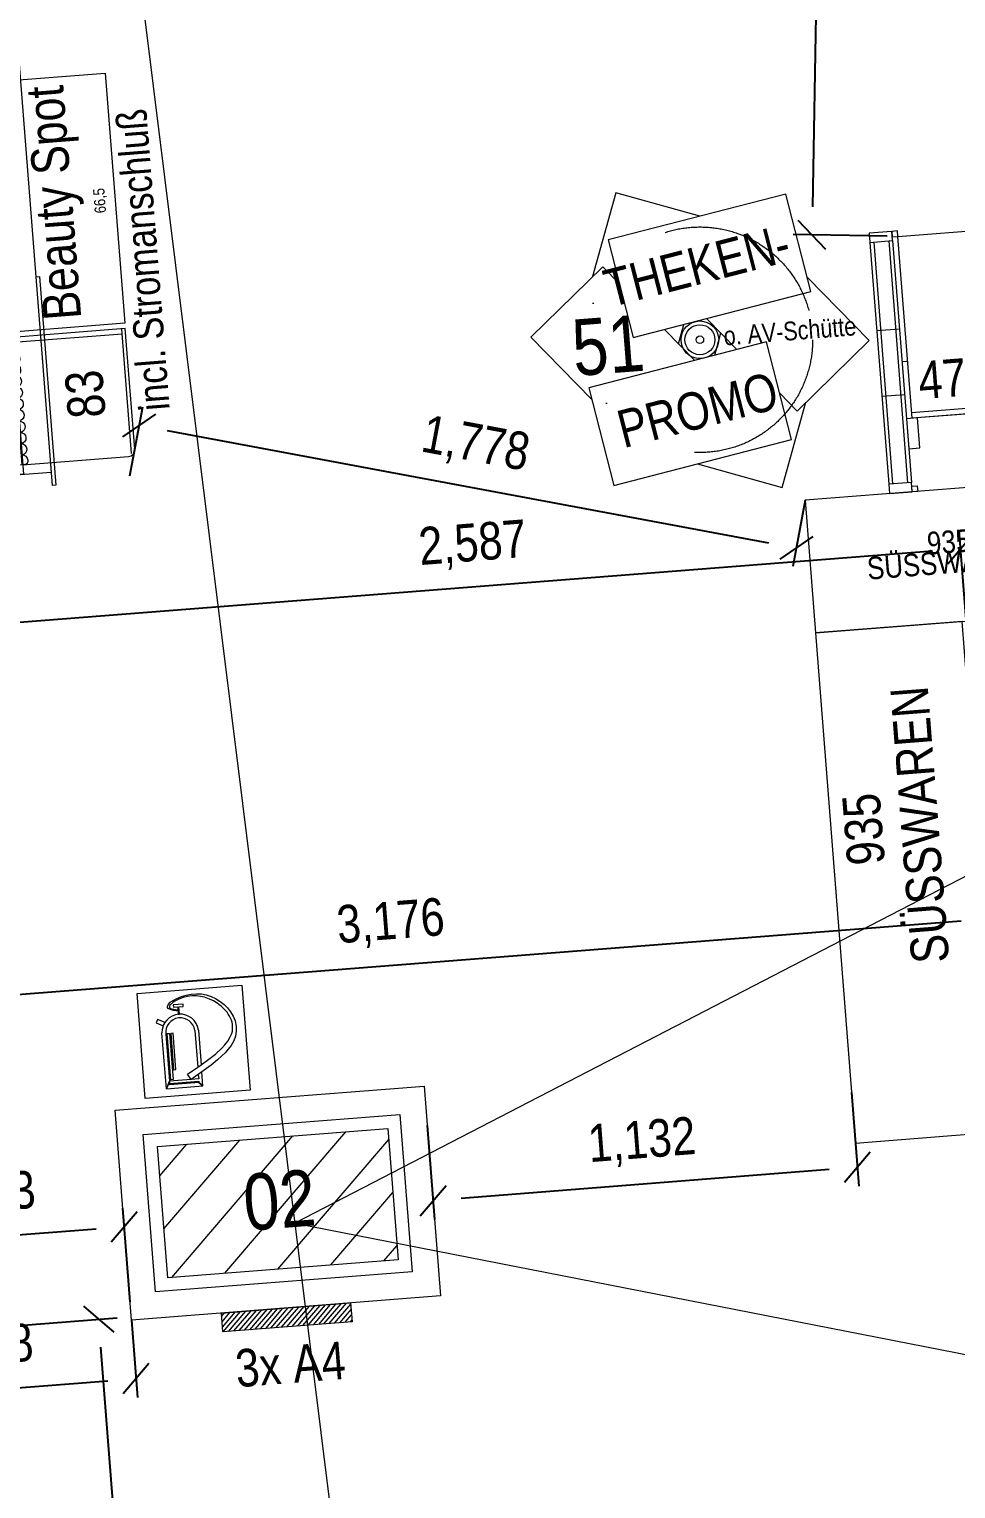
# Model space of a CAD drawing. Header units: millimetres. Extents: x 1954135 to 2038297, y 1349223 to 1397094.
# Drawn here: x 1999024 to 2001489, y 1379910 to 1383792 of the extents above; entities that cross this region are included whole.
import ezdxf
from ezdxf.enums import TextEntityAlignment as Align

# ---------------------------------------------------------------- set-up
doc = ezdxf.new("R2010")
doc.units = ezdxf.units.MM
doc.header["$MEASUREMENT"] = 0
doc.linetypes.add('DGN Style 6', pattern=[1320.442064, 485.967111, -277.695492, 0.694239, -277.695492, 0.694239, -277.695492])
doc.layers.get('Defpoints').update_dxf_attribs({"lineweight": 0})
for name, color, linetype, lineweight in [('01_Grundriss (Construction)', 7, 'Continuous', 0), ('10_Einrichtung', 7, 'Continuous', 0), ('10_Einrichtung (Construction)', 7, 'Continuous', 0), ('12_Deko', 7, 'Continuous', 0), ('12_Deko (Construction)', 7, 'Continuous', 0), ('13_Ladenbau', 94, 'Continuous', 0), ('16_Brandschutz Einbauten', 1, 'Continuous', 0), ('20_Sortimentierung', 7, 'Continuous', 0), ('21_Modulnummer', 7, 'Continuous', 0), ('TXT Schrift allgemein', 7, 'Continuous', 13)]:
    doc.layers.add(name, color=color, linetype=linetype, lineweight=lineweight)
doc.styles.add('Rossmann', font='ARIALN.TTF', dxfattribs={"height": 100})
doc.styles.add('Style-Arial Narrow', font='ARIALN.TTF')
doc.dimstyles.new('Rossmann', dxfattribs={"dimtxt": 100, "dimasz": 75, "dimexe": 50, "dimexo": 0.0625, "dimgap": 50, "dimtad": 1, "dimdec": 3, "dimlfac": 0.001, "dimzin": 3, "dimtxsty": 'Rossmann', "dimcen": 0, "dimadec": 3, "dimazin": 0, "dimtfac": 1, "dimtdec": 0, "dimtofl": 0, "dimtmove": 0, "dimatfit": 1, "dimfxl": 200, "dimfxlon": 1, "dimfrac": 2, "dimtolj": 1, "dimtzin": 3, "dimarcsym": 0})

# ---------------------------------------------------------------- blocks, each defined once
blk = doc.blocks.new('_Oblique-1')
at = {"color": 0, "linetype": 'ByBlock', "lineweight": -2}
blk.add_line((0.5, 0.5), (-0.5, -0.5), dxfattribs=at)
blk = doc.blocks.new('*D375')
at = {"layer": '10_Einrichtung', "color": 0, "linetype": 'ByBlock', "lineweight": -2, "transparency": 16777216}
for p, q in [((2001211.8, 1380963.9), (2001231.3, 1380714.7)), ((2000083, 1380875.6), (2000102.5, 1380626.3))]:
    blk.add_line(p, q, dxfattribs=at)
at = {"layer": '10_Einrichtung', "color": 0, "linetype": 'Continuous', "lineweight": -2, "transparency": 16777216}
blk.add_line((2001152.6, 1380758.7), (2000173.4, 1380682), dxfattribs=at)
at = {"layer": 'Defpoints', "color": 0, "linetype": 'Continuous', "lineweight": 0, "transparency": 16777216}
for p in [(2001206.1, 1381035.8), (2000080.4, 1380908.3), (2000098.6, 1380676.2)]:
    blk.add_point(p, dxfattribs=at)
at = {"layer": '10_Einrichtung', "color": 0, "linetype": 'Continuous', "lineweight": -2, "transparency": 16777216, "xscale": 75, "yscale": 75, "zscale": 75}
for p, rotation in [((2001227.4, 1380764.5), 4.475374000662934), ((2000098.6, 1380676.2), 184.4753740006629)]:
    blk.add_blockref('_Oblique-1', p, dxfattribs=dict(at, rotation=rotation))
at = {"layer": '10_Einrichtung', "color": 0, "linetype": 'Continuous', "lineweight": 0, "transparency": 16777216, "insert": (2000654.4, 1380830.1), "char_height": 100, "attachment_point": 5, "rotation": 4.4754, "style": 'Style-Arial Narrow'}
blk.add_mtext('\\A1;1,132', dxfattribs=at)
blk = doc.blocks.new('*U460')
at = {"layer": '16_Brandschutz Einbauten', "color": 1, "linetype": 'Continuous'}
for p, q in [((-48.4, 114.9), (-35.5, 120.6)), ((-35.5, 120.6), (-23, 124.6)), ((-19.1, 121.5), (-30.6, 118)), ((-23, 124.6), (-9.7, 127.5)), ((-7.1, 123.5), (-19.1, 121.5)), ((-9.7, 127.5), (3.6, 128.9)), ((5, 124.2), (-7.1, 123.5)), ((3.6, 128.9), (17.6, 128.9)), ((17.2, 123.3), (5, 124.2)), ((27.8, 121), (17.2, 123.3)), ((17.6, 128.9), (31.1, 127.2)), ((38.7, 117.6), (27.8, 121)), ((31.1, 127.2), (44.1, 123.8)), ((44.1, 123.8), (56.9, 118.5)), ((56.9, 118.5), (68.4, 111.8)), ((-63.4, 97.9), (-63, 101.1)), ((-61.7, 95.3), (-63.4, 97.9)), ((-63, 101.1), (-59.6, 106.9)), ((-57.9, 92.8), (-61.7, 95.3)), ((-59.6, 106.9), (-54.5, 111.4)), ((-57.5, 100.7), (-57.9, 99.4)), ((-57.9, 99.4), (-57.7, 98.2)), ((-47.5, 89), (-57.9, 92.8)), ((-57.7, 98.2), (-57.3, 97.2)), ((-55.8, 103.5), (-57.5, 100.7)), ((-57.3, 97.2), (-55.9, 95.8)), ((-55.9, 95.8), (-54.7, 94.9)), ((-51.7, 107.3), (-55.8, 103.5)), ((-54.7, 94.9), (-51.7, 93.5)), ((-54.5, 111.4), (-48.4, 114.9)), ((-47.2, 110.2), (-51.7, 107.3)), ((-51.7, 93.5), (-46.7, 91.8)), ((-35.3, 85.7), (-47.5, 89)), ((-42, 113.1), (-47.2, 110.2)), ((-20.5, 103.9), (-46.9, 103.9)), ((-46.9, 103.9), (-46.9, 97.3)), ((-46.9, 97.3), (-35.3, 97.3)), ((-46.7, 91.8), (-37, 89.4)), ((-30.6, 118), (-42, 113.1)), ((-37, 89.4), (-35.3, 89)), ((-35.3, 97.3), (-35.3, 89)), ((-35.3, 89), (-35.3, 85.7)), ((-35.3, 89), (-35.3, 85.7)), ((-35.3, 85.7), (-35.3, 77.5)), ((-32, 77.5), (-32, 97.3)), ((-32, 97.3), (-20.5, 97.3)), ((-20.5, 97.3), (-20.5, 103.9)), ((51.7, 111.7), (38.7, 117.6)), ((62.1, 105.9), (51.7, 111.7)), ((71.7, 99.3), (62.1, 105.9)), ((68.4, 111.8), (79.7, 103.2)), ((75.9, 95.5), (71.7, 99.3)), ((81.9, 90.2), (75.9, 95.5)), ((79.7, 103.2), (89.8, 93.9)), ((89.6, 81.8), (81.9, 90.2)), ((91.8, 79), (89.6, 81.8)), ((89.8, 93.9), (98.5, 84)), ((96.5, 72.6), (91.8, 79)), ((98.5, 84), (105.7, 73.2)), ((-92.3, 67.5), (-96.6, 58.6)), ((-96.6, 58.6), (-78.1, 49.7)), ((-72.8, 58.2), (-92.3, 67.5)), ((-78.1, 49.7), (-72.8, 58.1)), ((-72.8, 58.1), (-72.8, 58.2)), ((-35.3, 77.5), (-32, 77.5)), ((99.3, 67.6), (96.5, 72.6)), ((102.5, 61.5), (99.3, 67.6)), ((104.8, 56.1), (102.5, 61.5)), ((106.6, 50.4), (104.8, 56.1)), ((105.7, 73.2), (112, 60.5)), ((107.8, 44.5), (106.6, 50.4)), ((108.5, 38.7), (107.8, 44.5)), ((112, 60.5), (116, 47.5)), ((116, 47.5), (117.7, 33.6)), ((-73.3, 26.6), (-73.3, -100.8)), ((-69.7, -97.5), (-69.7, 27.7)), ((-69.7, 27.7), (-63.3, 27.7)), ((-63.3, 27.7), (-63.3, -97.5)), ((-53.6, 27.4), (-59.7, 27.4)), ((-59.7, 27.4), (-59.7, -71.1)), ((-53.6, -71.1), (-53.6, 27.4)), ((5.9, 30.7), (5.9, -69.1)), ((15.7, 30.7), (15.7, -63.4)), ((92.1, -5.3), (98.9, 3.9)), ((98.9, 3.9), (104.5, 14.6)), ((104.5, 14.6), (106.6, 20.4)), ((106.6, 20.4), (108, 27)), ((108, 27), (108.4, 33.1)), ((108.4, 33.1), (108.5, 38.7)), ((114.1, 6.3), (108.6, -6)), ((117.2, 19.7), (114.1, 6.3)), ((117.7, 33.6), (117.2, 19.7)), ((37.3, -50.2), (56, -37.6)), ((56, -37.6), (74.9, -22.8)), ((82.6, -36.1), (73.6, -43.4)), ((74.9, -22.8), (83.7, -14.6)), ((91.9, -27.4), (82.6, -36.1)), ((83.7, -14.6), (92.1, -5.3)), ((100.8, -17.4), (91.9, -27.4)), ((108.6, -6), (100.8, -17.4)), ((-59.7, -71.1), (-53.6, -71.1)), ((-23.4, -86.1), (6, -69.1)), ((6, -69.1), (15.7, -63.4)), ((15.7, -63.4), (37.3, -50.2)), ((42.3, -66.2), (15.7, -82.9)), ((60.8, -53.7), (42.3, -66.2)), ((73.6, -43.4), (60.8, -53.7)), ((-73.3, -100.8), (-83.2, -120.5)), ((-83.2, -120.5), (-73.3, -100.8)), ((-73.2, -107.4), (-73.3, -100.8)), ((-14.8, -100.8), (-73.3, -100.8)), ((-73.3, -100.8), (-73.2, -107.4)), ((-73.2, -107.4), (-73.3, -100.8)), ((-73.2, -110.6), (-73.2, -107.4)), ((-73.2, -107.4), (5.9, -107.4)), ((5.9, -110.6), (-73.2, -110.6)), ((-63.3, -97.5), (-69.7, -97.5)), ((-14.8, -100.7), (-23.4, -86.1)), ((5.9, -88.8), (-14.8, -100.7)), ((5.9, -100.8), (-14.8, -100.8)), ((15.7, -82.9), (5.9, -88.8)), ((15.7, -82.9), (5.9, -88.8)), ((5.9, -88.8), (5.9, -100.8)), ((5.9, -107.4), (5.9, -110.6)), ((15.7, -120.5), (5.9, -110.6)), ((5.9, -110.6), (15.7, -120.5)), ((5.9, -110.6), (15.7, -120.5)), ((15.7, -120.5), (15.7, -82.9)), ((-83.2, -120.5), (15.7, -120.5)), ((-83.2, -120.5), (-83.2, -120.5))]:
    blk.add_line(p, q, dxfattribs=at)
at = {"layer": '16_Brandschutz Einbauten', "color": 1, "linetype": 'Continuous', "flags": 128}
blk.add_lwpolyline([(-142.1, 142.1), (142.1, 142.1), (142.1, -142.1), (-142.1, -142.1)], close=True, dxfattribs=at)
blk.add_lwpolyline([(-83.2, -120.5), (-83.2, 30.7)], dxfattribs=at)
at = {"layer": '16_Brandschutz Einbauten', "color": 1, "linetype": 'Continuous'}
for centre, radius, start, end in [((-33.8, 28), 49.5, 3.1466, 176.8534), ((-33.6, 27.8), 39.7, 4.1848, 181.7432), ((-33.6, 27.8), 39.7, 179.3872, 181.7732)]:
    blk.add_arc(centre, radius, start, end, dxfattribs=at)
blk = doc.blocks.new('FLö')
at = {"layer": '16_Brandschutz Einbauten', "color": 1, "linetype": 'Continuous', "xscale": 0.9850171335536928, "yscale": 0.9850171335536928, "zscale": 0.9850171335536928}
blk.add_blockref('*U460', (0, 40), dxfattribs=at)
blk = doc.blocks.new('*U545')
at = {"layer": '10_Einrichtung', "color": 7, "linetype": 'Continuous', "lineweight": 0, "flags": 128}
for points in [[(25.2, 328.6), (-192.6, 407.8), (-271.5, 191)], [(-202, 166.3), (-242.8, 215), (-448.3, 42.6), (-299.4, -134.9)], [(200.4, -157.6), (242.8, -208.2), (448.3, -35.8), (297.8, 143.6)], [(-57.7, -5.7), (-39.3, 44.9)], [(21.5, 55.6), (95.7, -32.9)], [(-18, -52.9), (-92.2, 35.6)], [(56.1, 14.4), (35, -43.6)], [(-32.3, -327.7), (187.8, -407.8), (268.2, -186.9)]]:
    blk.add_lwpolyline(points, dxfattribs=at)
for points in [[(-176.3, 20.7), (304.5, 105.5), (257.9, 369.6), (-222.9, 284.9)], [(175.9, -18.7), (-304.9, -103.5), (-258.3, -367.6), (222.5, -282.8)]]:
    blk.add_lwpolyline(points, close=True, dxfattribs=at)
at = {"layer": '10_Einrichtung', "color": 7, "linetype": 'DGN Style 6', "lineweight": 0}
blk.add_circle((-0.2, 1), 300, dxfattribs=at)
at = {"layer": '10_Einrichtung', "color": 7, "linetype": 'Continuous', "lineweight": 13}
blk.add_circle((-0.2, 1), 50, dxfattribs=at)
blk = doc.blocks.new('Säulendisplayständer')
at = {"layer": '10_Einrichtung', "color": 7, "linetype": 'DGN Style 6', "lineweight": 0}
blk.add_blockref('*U545', (0, 0), dxfattribs=at)
at = {"layer": '10_Einrichtung (Construction)', "color": 7, "linetype": 'Continuous', "lineweight": 0, "style": 'Style-Arial Narrow'}
for s, p in [('THEKEN-', (-248.8, 203.5)), ('PROMO', (-242.6, -172.6))]:
    blk.add_text(s, height=100, rotation=10, dxfattribs=at).set_placement(p, align=Align.TOP_LEFT)
blk = doc.blocks.new('ThPro-4-A')
at = {"layer": '10_Einrichtung', "color": 11, "linetype": 'Continuous', "lineweight": 13}
blk.add_circle((0, 0), 40, dxfattribs=at)
at = {"layer": '10_Einrichtung', "color": 7, "linetype": 'Continuous', "lineweight": 0}
blk.add_circle((0, 0), 10, dxfattribs=at)
at = {"layer": '10_Einrichtung', "color": 7, "linetype": 'DGN Style 6', "lineweight": 0}
blk.add_blockref('Säulendisplayständer', (0.2, -1), dxfattribs=at)
at = {"layer": '10_Einrichtung', "linetype": 'Continuous', "lineweight": 0, "style": 'Style-Arial Narrow'}
blk.add_text('o. AV-Schütte', height=50, dxfattribs=at).set_placement((240.4, 4.6), align=Align.MIDDLE_CENTER)
at = {"layer": '21_Modulnummer', "linetype": 'Continuous', "lineweight": 0, "style": 'Style-Arial Narrow'}
blk.add_text('51', height=150, dxfattribs=at).set_placement((-244.6, 4.6), align=Align.MIDDLE_CENTER)
blk = doc.blocks.new('*U548')
at = {"layer": '10_Einrichtung', "color": 7, "lineweight": 0}
for p, q in [((-5, -484.4), (-5, 484.4)), ((5, -484.4), (5, 484.4)), ((45, -484.4), (45, 484.4)), ((55, -484.4), (55, 484.4)), ((55, 203.9), (-5, 203.9)), ((55, -203.9), (-5, -203.9))]:
    blk.add_line(p, q, dxfattribs=at)
at = {"layer": '10_Einrichtung', "color": 7, "lineweight": 0, "flags": 128}
for points in [[(-20, 515), (-5, 515), (-5, 500), (-20, 500)], [(55, 484.4), (55, 515), (-5, 515), (-5, 484.4)], [(-20, -515), (-5, -515), (-5, -500), (-20, -500)], [(55, -515), (55, -484.4), (-5, -484.4), (-5, -515)]]:
    blk.add_lwpolyline(points, close=True, dxfattribs=at)
at = {"layer": '10_Einrichtung (Construction)', "color": 7, "lineweight": 0}
blk.add_line((-5, 0), (-20, 0), dxfattribs=at)
blk = doc.blocks.new('K ohm_1')
at = {"layer": '10_Einrichtung', "color": 7, "lineweight": 0}
blk.add_blockref('*U548', (20, 0), dxfattribs=at)
blk = doc.blocks.new('*U550')
at = {"layer": '10_Einrichtung', "color": 42, "lineweight": 13, "ltscale": 0.01, "flags": 128}
blk.add_lwpolyline([(544.8, -88), (-544.8, -88), (-544.8, 88), (544.8, 88)], close=True, dxfattribs=at)
at = {"layer": '10_Einrichtung', "ltscale": 0.01, "flags": 128}
blk.add_lwpolyline([(-543.5, 11.8), (543.5, 11.8), (543.5, -14.4), (-543.5, -14.4)], close=True, dxfattribs=at)
blk = doc.blocks.new('*U549')
at = {"layer": '10_Einrichtung', "ltscale": 0.01, "flags": 128}
for points in [[(534.1, 101.4), (-501.4, 101.4), (-501.4, 121.5), (534.1, 121.5)], [(520.2, -201), (-147.1, -201), (-147.1, 100), (520.2, 100)], [(-5.6, 15.3), (-562, 15.3), (-562, 24.6), (-5.6, 24.6)]]:
    blk.add_lwpolyline(points, close=True, dxfattribs=at)
at = {"layer": '10_Einrichtung', "ltscale": 0.01}
for points, knots in [([(-161.3, -201), (-161.3, -201), (-483.2, -201), (-483.2, -201), (-493.3, -201), (-501.4, -192.9), (-501.4, -182.8), (-501.4, -182.8), (-501.4, 100), (-501.4, 100), (-501.4, 100), (-161.3, 100), (-161.3, 100), (-161.3, 100), (-161.3, -201), (-161.3, -201)], [0, 0, 0, 0, 1, 1, 1, 2, 2, 2, 3, 3, 3, 4, 4, 4, 5, 5, 5, 5]), ([(-475.1, 100), (-475.1, 91.7), (-481.8, 85), (-490.1, 85), (-494.6, 85), (-498.7, 86.9), (-501.4, 90.1), (-501.4, 90.1), (-501.4, 96.2), (-501.4, 100)], [0, 0, 0, 0, 1, 1, 1, 2, 2, 2, 3, 3, 3, 3]), ([(-445, 100), (-445, 91.7), (-451.7, 85), (-460, 85), (-468.4, 85), (-475.1, 91.7), (-475.1, 100)], [0, 0, 0, 0, 1, 1, 1, 2, 2, 2, 2]), ([(-414.9, 100), (-414.9, 91.7), (-421.6, 85), (-429.9, 85), (-438.3, 85), (-445, 91.7), (-445, 100)], [0, 0, 0, 0, 1, 1, 1, 2, 2, 2, 2]), ([(-384.8, 100), (-384.8, 91.7), (-391.5, 85), (-399.8, 85), (-408.1, 85), (-414.9, 91.7), (-414.9, 100)], [0, 0, 0, 0, 1, 1, 1, 2, 2, 2, 2]), ([(-354.1, 100), (-354.1, 91.7), (-360.9, 85), (-369.2, 85), (-377.5, 85), (-384.2, 91.7), (-384.2, 100)], [0, 0, 0, 0, 1, 1, 1, 2, 2, 2, 2]), ([(-324, 100), (-324, 91.7), (-330.8, 85), (-339.1, 85), (-347.4, 85), (-354.1, 91.7), (-354.1, 100)], [0, 0, 0, 0, 1, 1, 1, 2, 2, 2, 2]), ([(-293.9, 100), (-293.9, 91.7), (-300.7, 85), (-309, 85), (-317.3, 85), (-324, 91.7), (-324, 100)], [0, 0, 0, 0, 1, 1, 1, 2, 2, 2, 2]), ([(-263.8, 100), (-263.8, 91.7), (-270.6, 85), (-278.9, 85), (-287.2, 85), (-293.9, 91.7), (-293.9, 100)], [0, 0, 0, 0, 1, 1, 1, 2, 2, 2, 2]), ([(-233.7, 100), (-233.7, 91.7), (-240.5, 85), (-248.8, 85), (-257.1, 85), (-263.8, 91.7), (-263.8, 100)], [0, 0, 0, 0, 1, 1, 1, 2, 2, 2, 2]), ([(-203.6, 100), (-203.6, 91.7), (-210.4, 85), (-218.7, 85), (-227, 85), (-233.7, 91.7), (-233.7, 100)], [0, 0, 0, 0, 1, 1, 1, 2, 2, 2, 2]), ([(-173.5, 100), (-173.5, 91.7), (-180.3, 85), (-188.6, 85), (-196.9, 85), (-203.6, 91.7), (-203.6, 100)], [0, 0, 0, 0, 1, 1, 1, 2, 2, 2, 2]), ([(-147.1, 100), (-147.1, 96.3), (-147.1, 90.2), (-147.1, 90.2), (-149.8, 87), (-153.9, 85), (-158.5, 85), (-166.8, 85), (-173.5, 91.7), (-173.5, 100)], [0, 0, 0, 0, 1, 1, 1, 2, 2, 2, 3, 3, 3, 3])]:
    blk.add_open_spline(points, degree=3, knots=knots, dxfattribs=at)
at = {"layer": '10_Einrichtung', "color": 42, "lineweight": 13, "ltscale": 0.01}
blk.add_blockref('*U550', (17.2, 113.1), dxfattribs=at)
at = {"layer": '10_Einrichtung', "linetype": 'Continuous', "char_height": 0.2}
for s, insert, attachment_point in [('\\FArial Narrow;\\H500x;Beauty Spot', (186.6, -51.8), 5), ('\\FArial Narrow;\\H149.86x;66,5', (149.6, -179.9), 7)]:
    blk.add_mtext(s, dxfattribs=dict(at, insert=insert, attachment_point=attachment_point))
blk = doc.blocks.new('Böden Schminkplatz')
at = {"layer": '21_Modulnummer', "color": 7, "linetype": 'Continuous', "lineweight": 0}
for p, q in [((179.4, -163.7), (179.4, 163.7)), ((-194.2, -163.7), (194.2, -163.7))]:
    blk.add_line(p, q, dxfattribs=at)
blk = doc.blocks.new('GK-BSp47-A-i')
at = {"layer": '10_Einrichtung', "ltscale": 0.01, "rotation": 90}
blk.add_blockref('*U549', (216, -17.2), dxfattribs=at)
at = {"layer": '10_Einrichtung', "color": 7, "lineweight": 0}
blk.add_blockref('K ohm_1', (0, 0), dxfattribs=at)
at = {"layer": '21_Modulnummer', "color": 7, "linetype": 'Continuous', "lineweight": 0, "xscale": 0.8523585482037759, "yscale": 0.8523585482037759, "zscale": 0.8523585482037759, "rotation": 89.99999999999999}
blk.add_blockref('Böden Schminkplatz', (268.5, -345.3), dxfattribs=at)
at = {"layer": '10_Einrichtung', "color": 5, "linetype": 'Continuous', "lineweight": 0, "insert": (478.8, 0), "char_height": 100, "attachment_point": 5, "rotation": 90, "line_spacing_factor": 0.72, "style": 'Rossmann'}
blk.add_mtext('\\H0.8x;\\C5;incl. Stromanschluß', dxfattribs=at)
at = {"layer": '21_Modulnummer', "color": 7, "linetype": 'Continuous', "lineweight": 0, "style": 'Rossmann'}
blk.add_text('83', height=100, rotation=90, dxfattribs=at).set_placement((297.1, -344.1), align=Align.MIDDLE_CENTER)
blk = doc.blocks.new('*D570')
at = {"layer": '10_Einrichtung', "color": 0, "linetype": 'ByBlock', "lineweight": -2, "transparency": 16777216}
for p, q in [((1999291.9, 1382604.1), (1999326, 1382787.4)), ((2001088.4, 1382539.3), (2001055.7, 1382363.4))]:
    blk.add_line(p, q, dxfattribs=at)
at = {"layer": '10_Einrichtung', "color": 0, "linetype": 'Continuous', "lineweight": -2, "transparency": 16777216}
blk.add_line((1999390.6, 1382724.5), (2000991.1, 1382426.3), dxfattribs=at)
at = {"layer": 'Defpoints', "color": 0, "linetype": 'Continuous', "lineweight": 0, "transparency": 16777216}
for p in [(1999291.9, 1382604), (2001088.4, 1382539.4), (2001064.8, 1382412.6)]:
    blk.add_point(p, dxfattribs=at)
at = {"layer": '10_Einrichtung', "color": 0, "linetype": 'Continuous', "lineweight": -2, "transparency": 16777216, "xscale": 75, "yscale": 75, "zscale": 75}
for p, rotation in [((1999316.9, 1382738.3), 169.4451266898751), ((2001064.8, 1382412.6), 349.4451266898752)]:
    blk.add_blockref('_Oblique-1', p, dxfattribs=dict(at, rotation=rotation))
at = {"layer": '10_Einrichtung', "color": 0, "linetype": 'Continuous', "transparency": 16777216, "insert": (2000211, 1382683.6), "char_height": 100, "attachment_point": 5, "rotation": 349.4451, "style": 'Style-Arial Narrow'}
blk.add_mtext('\\A1;1,778', dxfattribs=at)
blk = doc.blocks.new('*D571')
at = {"layer": '10_Einrichtung', "color": 0, "linetype": 'ByBlock', "lineweight": -2, "transparency": 16777216}
for p, q in [((1999292.2, 1380406.7), (1999272.7, 1380656)), ((1998551.8, 1380348.8), (1998532.3, 1380598))]:
    blk.add_line(p, q, dxfattribs=at)
at = {"layer": '10_Einrichtung', "color": 0, "linetype": 'Continuous', "lineweight": -2, "transparency": 16777216}
blk.add_line((1999201.8, 1380600.3), (1998611, 1380554), dxfattribs=at)
at = {"layer": 'Defpoints', "color": 0, "linetype": 'Continuous', "lineweight": 0, "transparency": 16777216}
for p in [(1998536.2, 1380548.2), (1999296, 1380358.2), (1998554.9, 1380309.7)]:
    blk.add_point(p, dxfattribs=at)
at = {"layer": '10_Einrichtung', "color": 0, "linetype": 'Continuous', "lineweight": -2, "transparency": 16777216, "xscale": 75, "yscale": 75, "zscale": 75}
for p, rotation in [((1999276.6, 1380606.1), 4.475374000662934), ((1998536.2, 1380548.2), 184.4753740006629)]:
    blk.add_blockref('_Oblique-1', p, dxfattribs=dict(at, rotation=rotation))
at = {"layer": '10_Einrichtung', "color": 0, "linetype": 'Continuous', "lineweight": 0, "transparency": 16777216, "insert": (1998897.8, 1380686.9), "char_height": 100, "attachment_point": 5, "rotation": 4.4754, "style": 'Style-Arial Narrow'}
blk.add_mtext('\\A1;0,743', dxfattribs=at)
blk = doc.blocks.new('*D1471')
at = {"layer": '13_Ladenbau', "color": 0, "linetype": 'ByBlock', "lineweight": -2, "transparency": 16777216}
for p, q in [((1999296, 1380358.2), (1999312, 1380152.9)), ((1998502.1, 1380022.3), (1998489.1, 1380188.8))]:
    blk.add_line(p, q, dxfattribs=at)
at = {"layer": '13_Ladenbau', "color": 94, "linetype": 'Continuous', "lineweight": -2, "transparency": 16777216}
blk.add_line((1998567.8, 1380144.8), (1999233.4, 1380196.9), dxfattribs=at)
at = {"layer": 'Defpoints', "color": 0, "linetype": 'Continuous', "lineweight": 0, "transparency": 16777216}
for p in [(1999296, 1380358.2), (1999308.1, 1380202.8), (1998502.1, 1380022.3)]:
    blk.add_point(p, dxfattribs=at)
at = {"layer": '13_Ladenbau', "color": 94, "linetype": 'Continuous', "lineweight": -2, "transparency": 16777216, "xscale": 75, "yscale": 75, "zscale": 75}
for p, rotation in [((1999308.1, 1380202.8), 4.475374000659015), ((1998493, 1380139), 184.475374000659)]:
    blk.add_blockref('_Oblique-1', p, dxfattribs=dict(at, rotation=rotation))
at = {"layer": '13_Ladenbau', "color": 0, "linetype": 'Continuous', "lineweight": 0, "transparency": 16777216, "insert": (1998892, 1380280.6), "char_height": 100, "attachment_point": 5, "rotation": 4.4754, "style": 'Style-Arial Narrow'}
blk.add_mtext('\\A1;0,818', dxfattribs=at)
blk = doc.blocks.new('*D1472')
at = {"layer": '13_Ladenbau', "color": 0, "linetype": 'ByBlock', "lineweight": -2, "transparency": 16777216}
for p, q in [((2001517.8, 1382210.2), (2001498.3, 1382459.5)), ((1998907.3, 1382407.1), (1998926.8, 1382157.9))]:
    blk.add_line(p, q, dxfattribs=at)
at = {"layer": '13_Ladenbau', "color": 94, "linetype": 'Continuous', "lineweight": -2, "transparency": 16777216}
blk.add_line((2001427.4, 1382403.8), (1998997.7, 1382213.6), dxfattribs=at)
at = {"layer": 'Defpoints', "color": 0, "linetype": 'Continuous', "lineweight": 0, "transparency": 16777216}
for p in [(1998871.9, 1382859.8), (1998922.9, 1382207.7), (2001549.6, 1381804)]:
    blk.add_point(p, dxfattribs=at)
at = {"layer": '13_Ladenbau', "color": 94, "linetype": 'Continuous', "lineweight": -2, "transparency": 16777216, "xscale": 75, "yscale": 75, "zscale": 75}
for p, rotation in [((2001502.2, 1382409.6), 4.475374000659015), ((1998922.9, 1382207.7), 184.475374000659)]:
    blk.add_blockref('_Oblique-1', p, dxfattribs=dict(at, rotation=rotation))
at = {"layer": '13_Ladenbau', "color": 0, "linetype": 'Continuous', "lineweight": 0, "transparency": 16777216, "insert": (2000204, 1382418.4), "char_height": 100, "attachment_point": 5, "rotation": 4.4754, "style": 'Style-Arial Narrow'}
blk.add_mtext('\\A1;2,587', dxfattribs=at)
blk = doc.blocks.new('*D1473')
at = {"layer": '13_Ladenbau', "color": 0, "linetype": 'ByBlock', "lineweight": -2, "transparency": 16777216}
for p, q in [((2001593.6, 1381227.2), (2001574.1, 1381476.5)), ((1998427.2, 1380979.4), (1998407.7, 1381228.7))]:
    blk.add_line(p, q, dxfattribs=at)
at = {"layer": '13_Ladenbau', "color": 94, "linetype": 'Continuous', "lineweight": -2, "transparency": 16777216}
blk.add_line((1998486.4, 1381184.7), (2001503.2, 1381420.8), dxfattribs=at)
at = {"layer": 'Defpoints', "color": 0, "linetype": 'Continuous', "lineweight": 0, "transparency": 16777216}
for p in [(2001578, 1381426.6), (2001623.2, 1380849.2), (1998458.1, 1380585.5)]:
    blk.add_point(p, dxfattribs=at)
at = {"layer": '13_Ladenbau', "color": 94, "linetype": 'Continuous', "lineweight": -2, "transparency": 16777216, "xscale": 75, "yscale": 75, "zscale": 75}
for p, rotation in [((2001578, 1381426.6), 4.475374000659015), ((1998411.6, 1381178.8), 184.475374000659)]:
    blk.add_blockref('_Oblique-1', p, dxfattribs=dict(at, rotation=rotation))
at = {"layer": '13_Ladenbau', "color": 0, "linetype": 'Continuous', "lineweight": 0, "transparency": 16777216, "insert": (1999986.2, 1381412.5), "char_height": 100, "attachment_point": 5, "rotation": 4.4754, "style": 'Style-Arial Narrow'}
blk.add_mtext('\\A1;3,176', dxfattribs=at)
blk = doc.blocks.new('*D1499')
at = {"layer": '13_Ladenbau', "color": 0, "linetype": 'ByBlock', "lineweight": -2, "transparency": 16777216}
for p, q in [((2001361.5, 1386328.1), (2001111.5, 1386332.5)), ((2001306.3, 1383241.3), (2001056.3, 1383245.7))]:
    blk.add_line(p, q, dxfattribs=at)
at = {"layer": '13_Ladenbau', "color": 94, "linetype": 'Continuous', "lineweight": -2, "transparency": 16777216}
blk.add_line((2001160.2, 1386256.7), (2001107.6, 1383319.8), dxfattribs=at)
at = {"layer": 'Defpoints', "color": 0, "linetype": 'Continuous', "lineweight": 0, "transparency": 16777216}
for p in [(2002335.3, 1386310.7), (2001106.3, 1383244.8), (2001409.2, 1383239.4)]:
    blk.add_point(p, dxfattribs=at)
at = {"layer": '13_Ladenbau', "color": 94, "linetype": 'Continuous', "lineweight": -2, "transparency": 16777216, "xscale": 75, "yscale": 75, "zscale": 75}
for p, rotation in [((2001161.5, 1386331.7), 88.97537400066749), ((2001106.3, 1383244.8), 268.9753740006675)]:
    blk.add_blockref('_Oblique-1', p, dxfattribs=dict(at, rotation=rotation))
at = {"layer": '13_Ladenbau', "color": 0, "linetype": 'Continuous', "lineweight": 0, "transparency": 16777216, "insert": (2001023.8, 1384790.2), "char_height": 100, "attachment_point": 5, "rotation": 88.9754, "style": 'Style-Arial Narrow'}
blk.add_mtext('\\A1;3,087', dxfattribs=at)
blk = doc.blocks.new('*D1502')
at = {"layer": '13_Ladenbau', "color": 0, "linetype": 'ByBlock', "lineweight": -2, "transparency": 16777216}
for p, q in [((1999009, 1380345.3), (1999258.3, 1380364.8)), ((1999770.8, 1375738.6), (1999521.6, 1375719.1))]:
    blk.add_line(p, q, dxfattribs=at)
at = {"layer": '13_Ladenbau', "color": 94, "linetype": 'Continuous', "lineweight": -2, "transparency": 16777216}
blk.add_line((1999565.6, 1375797.8), (1999214.3, 1380286.1), dxfattribs=at)
at = {"layer": 'Defpoints', "color": 0, "linetype": 'Continuous', "lineweight": 0, "transparency": 16777216}
for p in [(1999208.4, 1380360.9), (1998465.2, 1380302.7), (2000015.7, 1375757.8)]:
    blk.add_point(p, dxfattribs=at)
at = {"layer": '13_Ladenbau', "color": 94, "linetype": 'Continuous', "lineweight": -2, "transparency": 16777216, "xscale": 75, "yscale": 75, "zscale": 75}
for p, rotation in [((1999208.4, 1380360.9), 94.47537400065903), ((1999571.4, 1375723), 274.475374000659)]:
    blk.add_blockref('_Oblique-1', p, dxfattribs=dict(at, rotation=rotation))
at = {"layer": '13_Ladenbau', "color": 0, "linetype": 'Continuous', "lineweight": 0, "transparency": 16777216, "insert": (1999280.2, 1378033.4), "char_height": 100, "attachment_point": 5, "rotation": 94.4754, "style": 'Style-Arial Narrow'}
blk.add_mtext('\\A1;4,652', dxfattribs=at)
blk = doc.blocks.new('KRA4 OBJ')
at = {"layer": '12_Deko', "linetype": 'Continuous', "lineweight": 0}
h = blk.add_hatch(dxfattribs=at)
h.set_pattern_fill('HATCH', color=94, style=0, pattern_type=2)
h.set_pattern_definition([(45, (87.75, 0), (-7.07107, 7.07107), [])])
h.paths.add_polyline_path([(-172.5, 0), (172.5, 0), (172.5, -50), (-172.5, -50)])
at = {"layer": '12_Deko', "color": 94, "linetype": 'Continuous', "flags": 128}
blk.add_lwpolyline([(-172.5, 0), (172.5, 0), (172.5, -50), (-172.5, -50)], close=True, dxfattribs=at)
at = {"layer": '12_Deko (Construction)', "color": 94, "linetype": 'Continuous', "style": 'Style-Arial Narrow'}
blk.add_text('3x A4', height=100, dxfattribs=at).set_placement((0, -150), align=Align.MIDDLE_CENTER)
blk = doc.blocks.new('*U1538')
at = {"layer": '10_Einrichtung', "lineweight": 0, "flags": 128}
blk.add_lwpolyline([(258.3, -177), (258.3, 177), (-358.3, 177), (-358.3, -177)], close=True, dxfattribs=at)
at = {"layer": '10_Einrichtung', "linetype": 'Continuous', "lineweight": 0, "insert": (13.4, 9.6), "char_height": 100, "attachment_point": 5, "line_spacing_factor": 0.54, "style": 'Rossmann'}
blk.add_mtext('\\H0.6x;\\C256;935\\PSÜSSWAREN', dxfattribs=at)
blk = doc.blocks.new('Süß 935')
at = {"layer": '10_Einrichtung (Construction)', "color": 178, "lineweight": 0}
for p, q in [((-18.1, 18.1), (18.1, 18.1)), ((18.1, 18.1), (-18.1, -18.1)), ((-18.1, -18.1), (-18.1, 18.1))]:
    blk.add_line(p, q, dxfattribs=at)
blk = doc.blocks.new('*U1539')
at = {"layer": '10_Einrichtung', "lineweight": 0, "flags": 128}
blk.add_lwpolyline([(145.5, -680.6), (145.5, 680.6), (-245.5, 680.6), (-245.5, -680.6)], close=True, dxfattribs=at)
at = {"layer": '10_Einrichtung', "color": 178, "lineweight": 0, "rotation": 180}
blk.add_blockref('Süß 935', (115.3, -647.2), dxfattribs=at)
at = {"layer": '10_Einrichtung', "linetype": 'Continuous', "lineweight": 0, "insert": (-83.3, 150), "char_height": 100, "attachment_point": 5, "rotation": 90, "line_spacing_factor": 0.9, "style": 'Rossmann'}
blk.add_mtext('\\C256;935\\PSÜSSWAREN', dxfattribs=at)
blk = doc.blocks.new('reLüko2024l-A')
at = {"layer": '10_Einrichtung', "lineweight": 0}
blk.add_blockref('*U1538', (358.3, -177), dxfattribs=at)
at = {"layer": '10_Einrichtung', "linetype": 'Continuous', "lineweight": 0}
blk.add_blockref('*U1539', (245.5, -1034.7), dxfattribs=at)
blk = doc.blocks.new('*U1568')
at = {"layer": '10_Einrichtung', "color": 7, "linetype": 'Continuous', "lineweight": 0}
blk.add_line((-500, 187.5), (500, 187.5), dxfattribs=at)
at = {"layer": '10_Einrichtung', "color": 7, "linetype": 'Continuous', "lineweight": 0, "flags": 128}
for points in [[(-485, 282.5), (-515, 282.5), (-515, 202.5), (-485, 202.5)], [(515, 282.5), (485, 282.5), (485, 202.5), (515, 202.5)], [(-500, 202.5), (500, 202.5), (500, -282.5), (-500, -282.5)]]:
    blk.add_lwpolyline(points, close=True, dxfattribs=at)
at = {"layer": '10_Einrichtung (Construction)', "color": 3, "linetype": 'Continuous', "lineweight": 0}
for p, q in [((-500, 202.5), (-500, -282.5)), ((500, 202.5), (500, -282.5))]:
    blk.add_line(p, q, dxfattribs=at)
at = {"layer": '10_Einrichtung (Construction)', "color": 5, "linetype": 'Continuous', "lineweight": 0}
blk.add_line((-500, 202.5), (500, 202.5), dxfattribs=at)
at = {"layer": '10_Einrichtung', "color": 7, "linetype": 'Continuous', "lineweight": 0, "style": 'Rossmann'}
blk.add_text('47', height=100, rotation=180, dxfattribs=at).set_placement((411.7, 103.6), align=Align.MIDDLE_CENTER)
blk = doc.blocks.new('R1 47_208')
at = {"layer": '10_Einrichtung', "color": 7, "linetype": 'Continuous', "lineweight": 0}
blk.add_blockref('*U1568', (500, -242.5), dxfattribs=at)
blk = doc.blocks.new('I1 47_208')
at = {"layer": '10_Einrichtung', "color": 7, "linetype": 'Continuous', "lineweight": 0}
blk.add_blockref('R1 47_208', (0, 0), dxfattribs=at)
at = {"layer": '20_Sortimentierung', "color": 7, "linetype": 'Continuous', "lineweight": 0, "style": 'Style-Arial Narrow'}
blk.add_attdef('I1 47_208_0', text='', height=100, rotation=180, dxfattribs=at).set_placement((501.1, -282.5), align=Align.MIDDLE_CENTER)
at = {"layer": '21_Modulnummer', "color": 7, "linetype": 'Continuous', "lineweight": 0, "insert": (435.8, -675), "char_height": 100, "attachment_point": 2, "rotation": 180, "line_spacing_factor": 0.6, "style": 'Style-Arial Narrow'}
blk.add_mtext('9 -_4_-4', dxfattribs=at)
at = {"layer": '21_Modulnummer', "color": 251, "linetype": 'Continuous', "lineweight": 0, "style": 'Style-Arial Narrow'}
blk.add_attdef('I1 47_208_0', text='', height=100, rotation=180, dxfattribs=at).set_placement((467.6, -825), align=Align.TOP_CENTER)
at = {"layer": '21_Modulnummer', "color": 5, "linetype": 'Continuous', "lineweight": 0, "style": 'Style-Arial Narrow'}
blk.add_attdef('I1 47_208_0', text='', height=100, rotation=180, dxfattribs=at).set_placement((500, -975), align=Align.TOP_CENTER)
blk = doc.blocks.new('*U1573')
at = {"layer": '10_Einrichtung', "color": 7}
for p, q in [((-25, -322.7), (-25, 322.7)), ((-15, -322.7), (-15, 322.7)), ((25, -322.7), (25, 322.7)), ((35, -322.7), (35, 322.7)), ((35, 87.5), (-25, 87.5)), ((35, -87.5), (-25, -87.5))]:
    blk.add_line(p, q, dxfattribs=at)
at = {"layer": '10_Einrichtung', "color": 7, "flags": 128}
for points in [[(-40, 347.5), (-25, 347.5), (-25, 332.5), (-40, 332.5)], [(35, 322.7), (35, 347.5), (-25, 347.5), (-25, 322.7)], [(-40, -347.5), (-25, -347.5), (-25, -332.5), (-40, -332.5)], [(35, -347.5), (35, -322.7), (-25, -322.7), (-25, -347.5)]]:
    blk.add_lwpolyline(points, close=True, dxfattribs=at)
at = {"layer": '10_Einrichtung (Construction)', "color": 7}
blk.add_line((-25, 0), (-40, 0), dxfattribs=at)
blk = doc.blocks.new('K ohka')
at = {"layer": '10_Einrichtung', "color": 7}
blk.add_blockref('*U1573', (40.3, 0), dxfattribs=at)

msp = doc.modelspace()

# ---------------------------------------------------------------- hatches: boundary and pattern name
at = {"layer": '01_Grundriss (Construction)', "linetype": 'Continuous', "lineweight": 0}
h = msp.add_hatch(dxfattribs=at)
h.set_pattern_fill('HATCH', style=0, pattern_type=2)
h.set_pattern_definition([(49.4754, (2000734.47, 1381413.23), (-76.0127, 64.9775), [])])
h.paths.add_polyline_path([(1999365.1505, 1380820.0531), (1999978.2754, 1380868.042), (2000005.5861, 1380519.1091), (1999392.4613, 1380471.1203)], flags=0)

# ---------------------------------------------------------------- linework, layer by layer
at = {"layer": '01_Grundriss (Construction)', "color": 253, "linetype": 'Continuous', "lineweight": 0}
for p, q in [((2010448.2463, 1386160.5564), (1999730.6448, 1380615.8967)), ((1999128.0941, 1385449.1414), (2000333.1956, 1375782.6519)), ((1999730.6448, 1380615.8967), (2011513.2256, 1378312.6704))]:
    msp.add_line(p, q, dxfattribs=at)
at = {"layer": '01_Grundriss (Construction)', "color": 253, "linetype": 'Continuous', "lineweight": 13, "flags": 128}
msp.add_lwpolyline([(1999252.2775, 1380916.5398), (2000074.762, 1380980.915), (2000118.4592, 1380422.6225), (1999295.9746, 1380358.2472)], close=True, dxfattribs=at)
at = {"layer": '01_Grundriss (Construction)', "color": 5, "linetype": 'Continuous', "lineweight": 13, "flags": 128}
msp.add_lwpolyline([(1999327.5262, 1380852.2154), (2000010.4376, 1380905.6663), (2000043.2105, 1380486.9469), (1999360.299, 1380433.496)], close=True, dxfattribs=at)
at = {"layer": '01_Grundriss (Construction)', "color": 7, "linetype": 'Continuous', "lineweight": 0, "flags": 128}
msp.add_lwpolyline([(1999365.1505, 1380820.0531), (1999978.2754, 1380868.042), (2000005.5861, 1380519.1091), (1999392.4613, 1380471.1203)], close=True, dxfattribs=at)
msp.add_lwpolyline([(1999365.1505, 1380820.0531), (1999978.2754, 1380868.042), (2000005.5861, 1380519.1091), (1999392.4613, 1380471.1203)], close=True, dxfattribs=at)

# ---------------------------------------------------------------- block references
at = {"layer": '10_Einrichtung', "color": 7, "lineweight": 0, "rotation": 4.475374000663059}
msp.add_blockref('GK-BSp47-A-i', (1998849.8208, 1383141.3912), dxfattribs=at)
at = {"layer": '10_Einrichtung', "color": 7, "linetype": 'DGN Style 6', "lineweight": 0, "rotation": 4.475374000663059}
msp.add_blockref('ThPro-4-A', (2000808.3895, 1382966.1501), dxfattribs=at)
at = {"layer": '10_Einrichtung', "color": 7, "rotation": 184.4753740006595}
msp.add_blockref('K ohka', (2001361.202, 1382909.286), dxfattribs=at)
at = {"layer": '10_Einrichtung', "color": 5, "linetype": 'Continuous', "lineweight": 13, "rotation": 4.475374000659478}
msp.add_blockref('reLüko2024l-A', (2001088.4459, 1382539.3748), dxfattribs=at)
at = {"layer": '12_Deko', "color": 94, "linetype": 'Continuous', "rotation": 4.475374000649245}
msp.add_blockref('KRA4 OBJ', (1999707.1757, 1380390.4316), dxfattribs=at)
at = {"layer": '16_Brandschutz Einbauten', "color": 1, "linetype": 'Continuous', "rotation": 4.475374000663059}
msp.add_blockref('FLö', (1999464.4121, 1381058.6874), dxfattribs=at)
at = {"layer": 'TXT Schrift allgemein'}
ref = msp.add_blockref('I1 47_208', (2002372.8859, 1382795.381), dxfattribs=dict(at, rotation=184.4753740006618))
ref.add_attrib('I1 47_208_0', '47', dxfattribs={"layer": '21_Modulnummer', "color": 251, "linetype": 'Continuous', "lineweight": 0, "height": 100, "rotation": 4.475374, "style": 'Style-Arial Narrow'}).set_placement((2001842.3687, 1383581.381), align=Align.TOP_CENTER)
ref.add_attrib('I1 47_208_0', 'DEO', dxfattribs={"layer": '20_Sortimentierung', "color": 7, "linetype": 'Continuous', "lineweight": 0, "height": 100, "rotation": 4.475374, "style": 'Style-Arial Narrow'}).set_placement((2001851.289, 1383037.92), align=Align.MIDDLE_CENTER)
ref.add_attrib('I1 47_208_0', '______', dxfattribs={"layer": '21_Modulnummer', "color": 5, "linetype": 'Continuous', "lineweight": 0, "height": 100, "rotation": 4.475374, "style": 'Style-Arial Narrow'}).set_placement((2001798.3306, 1383728.3929), align=Align.TOP_CENTER)

# ---------------------------------------------------------------- texts
at = {"layer": '01_Grundriss (Construction)', "color": 5, "linetype": 'Continuous', "lineweight": 0, "style": 'Rossmann'}
msp.add_text('02', height=150, rotation=4.475374, dxfattribs=at).set_placement((1999588.4965, 1380745.304), align=Align.TOP_LEFT)

# ---------------------------------------------------------------- dimensions: what is measured, and where the dimension line sits
at = {"layer": '10_Einrichtung', "linetype": 'Continuous'}
dim = msp.add_linear_dim(base=(2001064.8169, 1382412.5618), p1=(1999291.8679, 1382604.0245), p2=(2001088.4459, 1382539.3748), angle=349.4451267, dimstyle='Rossmann', override={"dimtxsty": 'Style-Arial Narrow', "dimblk": '_Oblique-1', "dimtdec": 3, "dimfrac": 0}, dxfattribs=at)
dim.commit()
dim.dimension.update_dxf_attribs({"geometry": '*D570', "text_midpoint": (2000211.015, 1382683.641)})
at = {"layer": '10_Einrichtung', "linetype": 'Continuous', "lineweight": 0}
for base, p1, p2, picture, middle in [((2000098.6124, 1380676.1923), (2001206.1282, 1381035.8175), (2000080.4494, 1380908.2503), '*D375', (2000654.3959, 1380830.1253)), ((1998536.2141, 1380548.1847), (1999295.9746, 1380358.2472), (1998554.8767, 1380309.7427), '*D571', (1998897.8026, 1380686.9182))]:
    dim = msp.add_linear_dim(base=base, p1=p1, p2=p2, angle=184.475374, dimstyle='Rossmann', override={"dimtxsty": 'Style-Arial Narrow', "dimblk": '_Oblique-1', "dimtdec": 3, "dimfrac": 0}, dxfattribs=at)
    dim.commit()
    dim.dimension.update_dxf_attribs({"geometry": picture, "text_midpoint": middle})
at = {"layer": '13_Ladenbau', "color": 94, "linetype": 'Continuous', "lineweight": 0}
for base, p1, p2, angle, picture, middle in [((2001106.302, 1383244.8394), (2002335.2597, 1386310.658), (2001409.2331, 1383239.4214), 268.975374, '*D1499', (2001023.8279, 1384790.2137)), ((1998922.8974, 1382207.7345), (2001549.6069, 1381803.961), (1998871.8644, 1382859.7525), 184.475374, '*D1472', (2000203.9593, 1382418.4345)), ((2001578.0046, 1381426.6384), (1998458.0618, 1380585.5291), (2001623.2028, 1380849.1675), 4.475374, '*D1473', (1999986.2246, 1381412.4832)), ((1999208.42, 1380360.8951), (2000015.7457, 1375757.8054), (1998465.1511, 1380302.72), 94.475374, '*D1502', (1999280.1614, 1378033.371)), ((1999308.1445, 1380202.7593), (1998502.1491, 1380022.2518), (1999295.9746, 1380358.2472), 4.475374, '*D1471', (1998891.9887, 1380280.6193))]:
    dim = msp.add_linear_dim(base=base, p1=p1, p2=p2, angle=angle, dimstyle='Rossmann', override={"dimtxsty": 'Style-Arial Narrow', "dimblk": '_Oblique-1', "dimclrd": 94, "dimtdec": 3, "dimfrac": 0}, dxfattribs=at)
    dim.commit()
    dim.dimension.update_dxf_attribs({"geometry": picture, "text_midpoint": middle})

doc.saveas('drawing.dxf')
